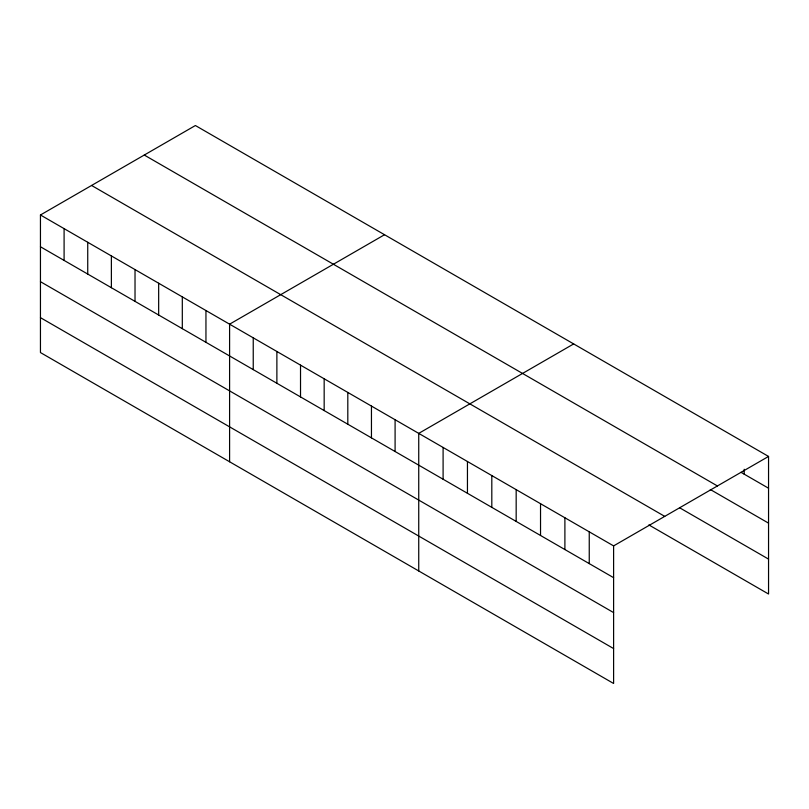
<?xml version="1.0" encoding="UTF-8"?>
<svg xmlns="http://www.w3.org/2000/svg" width="809" height="809" viewBox="0 0 809 809"><rect width="100%" height="100%" fill="white"/><g stroke="black" fill="none" stroke-linecap="round" stroke-linejoin="round"><path stroke-width="1.21" d="M40.45 214.982L613.606 545.893L613.606 683.474L40.45 352.562L40.45 214.982L195.394 125.526L768.55 456.438L768.55 594.018L648.869 524.92M384.538 234.731L229.594 324.176L229.594 461.767M573.672 343.926L418.738 433.381L418.738 570.962M613.606 545.893L768.55 456.438M741.014 472.325L768.55 488.221M144.265 155.045L717.421 485.956M710.302 489.506L768.55 523.14M679.59 507.749L768.55 559.11M91.579 185.463L664.735 516.375M40.45 246.765L613.606 577.677M40.45 281.684L613.606 612.595M40.45 317.654L613.606 648.565M744.189 469.271L744.189 474.165M589.245 531.826L589.245 563.62M564.894 517.76L564.894 549.554M540.533 503.704L540.533 535.487M516.172 489.637L516.172 521.421M491.811 475.571L491.811 507.364M467.45 461.504L467.45 493.298M443.099 447.448L443.099 479.231M395.095 419.729L395.095 451.523M371.452 406.078L371.452 437.871M347.809 392.436L347.809 424.219M324.166 378.784L324.166 410.567M300.523 365.132L300.523 396.916M276.88 351.48L276.88 383.274M253.237 337.828L253.237 369.622M205.951 310.535L205.951 342.318M182.308 296.883L182.308 328.666M158.665 283.231L158.665 315.025M135.022 269.579L135.022 301.373M111.379 255.927L111.379 287.721M87.736 242.285L87.736 274.069M64.093 228.634L64.093 260.417"/></g></svg>
